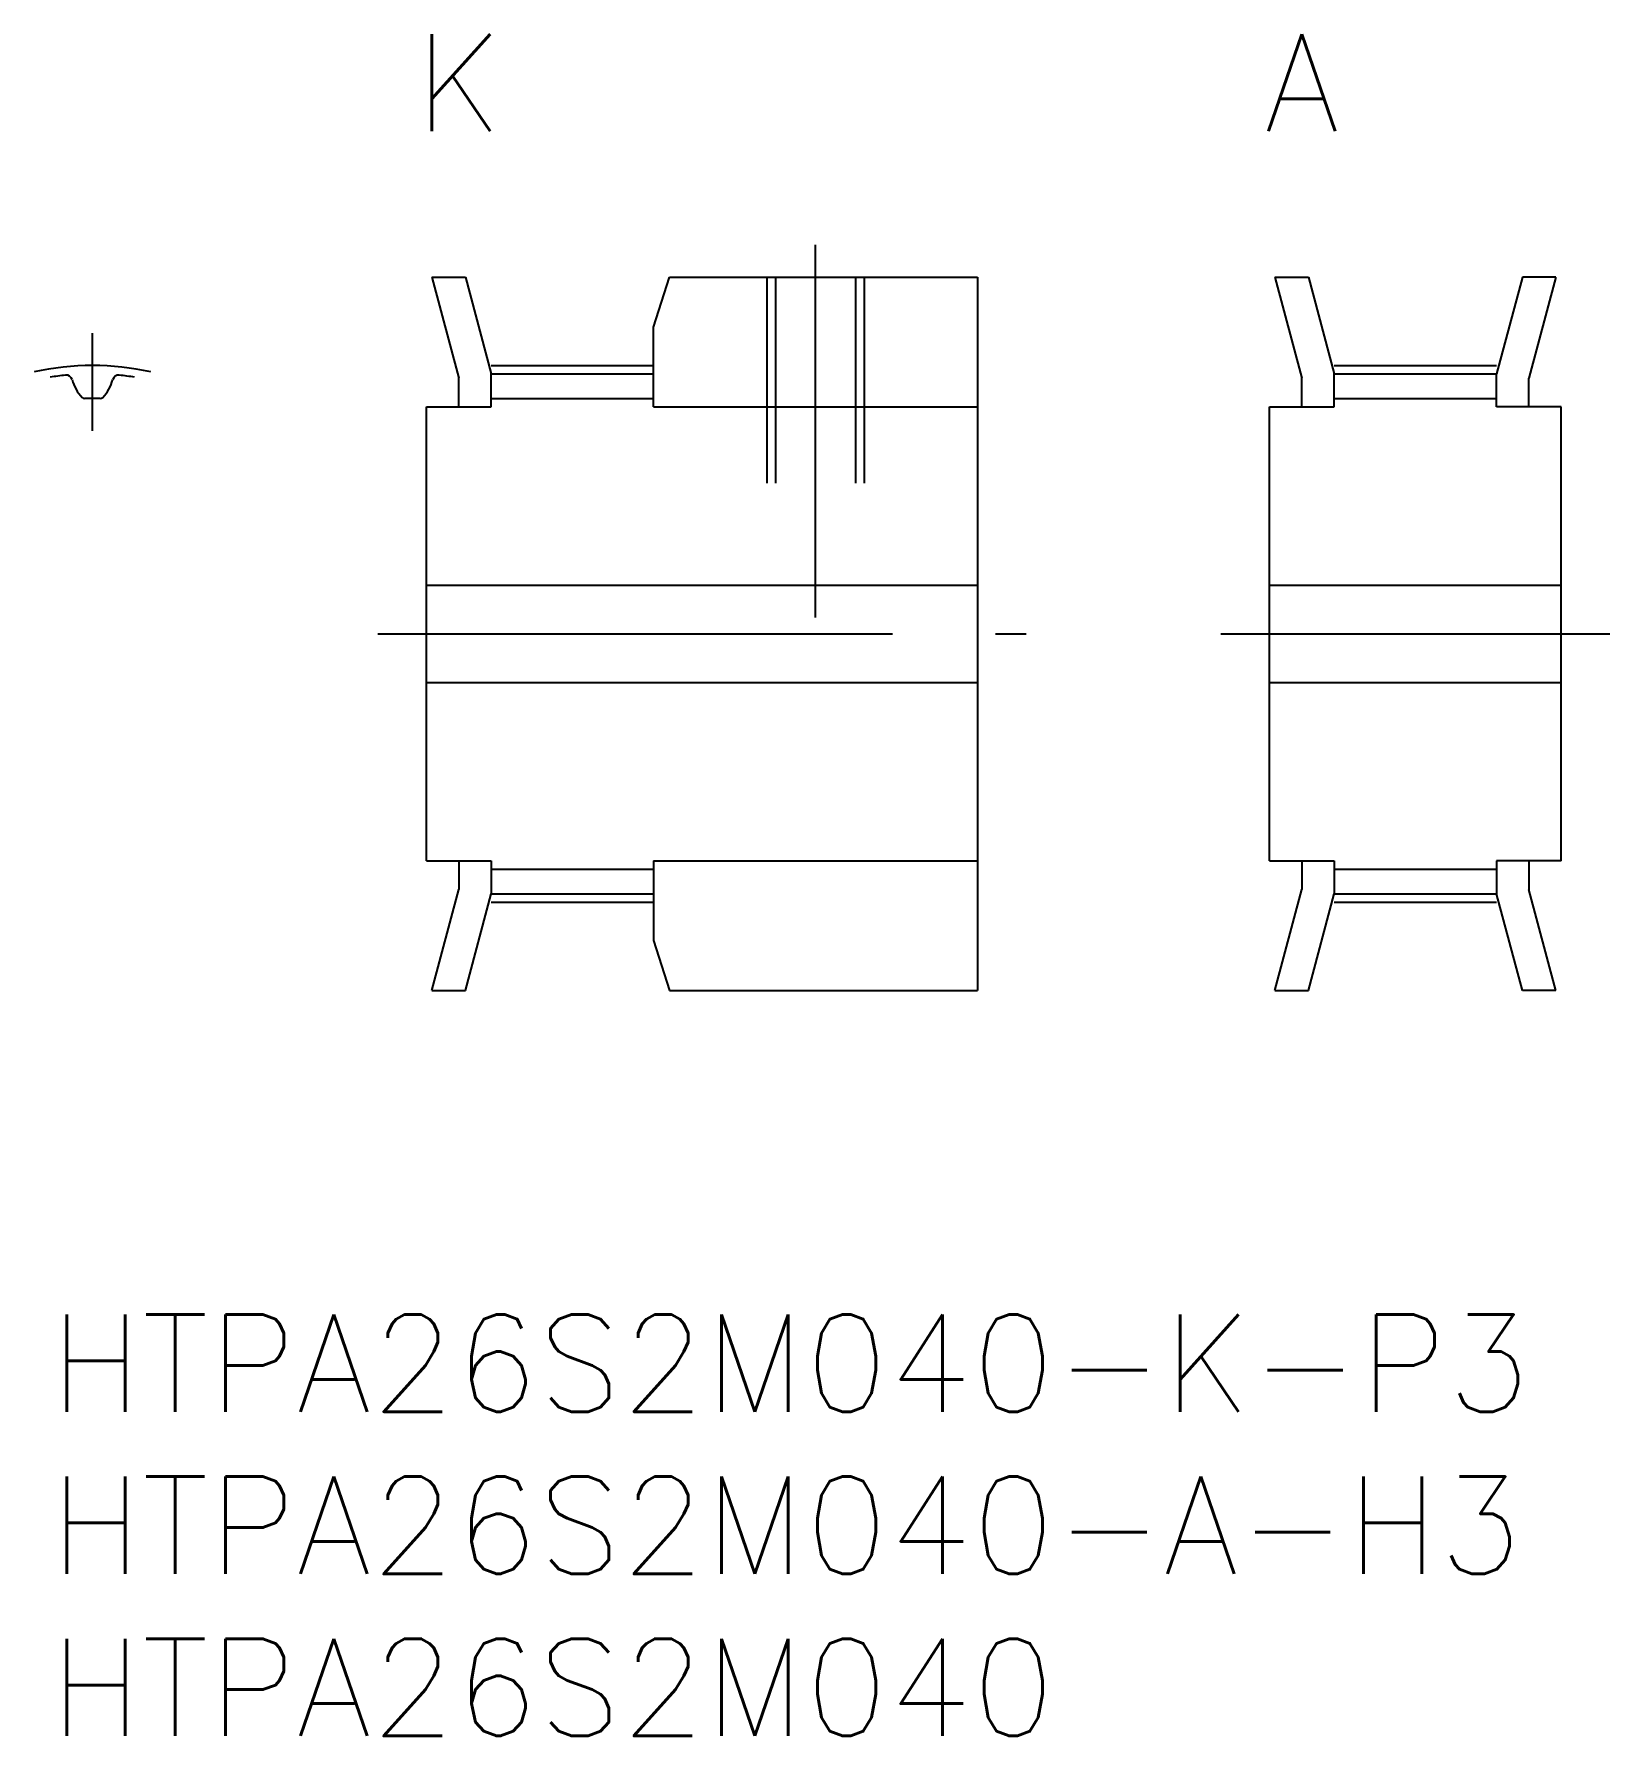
# Model space of a CAD drawing. Extents: x -0.5 to 48.1, y -13 to 39.5.
import ezdxf
from ezdxf.enums import TextEntityAlignment as Align

# ---------------------------------------------------------------- set-up
doc = ezdxf.new("R2010")
doc.units = 0
doc.header["$LTSCALE"] = 0.5
doc.linetypes.add('CENTER', pattern=[50.8, 31.75, -6.35, 6.35, -6.35])
doc.linetypes.add('DASHED', pattern=[19.05, 12.7, -6.35])
for name, color, linetype in [('MSM_CENTER', 1, 'CENTER'), ('MSM_CONTINUOUS', 7, 'CONTINUOUS'), ('MSM_DASHED', 4, 'DASHED'), ('MSM_PART_NUMBER', 7, 'CONTINUOUS')]:
    doc.layers.add(name, color=color, linetype=linetype)
doc.styles.add('MISUMI', font='txt.shx')
doc.styles.get("Standard").update_dxf_attribs({"font": 'txt.shx', "height": 1, "bigfont": 'bigfont.shx'})

# ---------------------------------------------------------------- blocks, each defined once
blk = doc.blocks.new('*U11')
at = {"layer": 'MSM_PART_NUMBER'}
blk.add_text('HTPA26S2M040-K-P3', height=3, dxfattribs=at).set_placement((0, -3))
blk = doc.blocks.new('*U12')
at = {"layer": 'MSM_PART_NUMBER'}
blk.add_text('HTPA26S2M040-A-H3', height=3, dxfattribs=at).set_placement((0, -8))
blk = doc.blocks.new('*U13')
at = {"layer": 'MSM_PART_NUMBER'}
blk.add_text('HTPA26S2M040', height=3, dxfattribs=at).set_placement((0, -13))

msp = doc.modelspace()

# ---------------------------------------------------------------- linework, layer by layer
at = {"layer": 'MSM_CENTER'}
for p, q in [((23.6, 21.5), (23.6, 33)), ((1.3, 27.26), (1.3, 30.274)), ((13.6, 29.275), (18.6, 29.275)), ((39.6, 29.275), (44.6, 29.275)), ((10.1, 21), (30.1, 21)), ((36.1, 21), (48.1, 21)), ((13.6, 12.725), (18.6, 12.725)), ((39.6, 12.725), (44.6, 12.725))]:
    msp.add_line(p, q, dxfattribs=at)
msp.add_arc((1.3, 21), 8.274, 77.4349, 102.5651, dxfattribs=at)
at = {"layer": 'MSM_CONTINUOUS'}
for p, q in [((11.766, 32), (12.6, 28.888)), ((11.766, 32), (12.802, 32)), ((12.802, 32), (13.6, 29.02)), ((18.6, 30.461), (19.1, 32)), ((19.1, 32), (28.6, 32)), ((28.6, 32), (28.6, 10)), ((37.766, 32), (38.6, 28.888)), ((37.766, 32), (38.802, 32)), ((38.802, 32), (39.6, 29.02)), ((45.398, 32), (44.6, 29.02)), ((46.434, 32), (45.398, 32)), ((46.434, 32), (45.6, 28.888)), ((18.6, 28), (18.6, 30.461)), ((12.6, 28), (12.6, 28.888)), ((13.6, 28), (13.6, 29.02)), ((13.6, 29.02), (18.6, 29.02)), ((38.6, 28), (38.6, 28.888)), ((39.6, 28), (39.6, 29.02)), ((39.6, 29.02), (44.6, 29.02)), ((44.6, 28), (44.6, 29.02)), ((45.6, 28), (45.6, 28.888)), ((11.6, 14), (11.6, 28)), ((11.6, 28), (13.6, 28)), ((13.6, 28.26), (18.6, 28.26)), ((18.6, 28), (28.6, 28)), ((37.6, 14), (37.6, 28)), ((37.6, 28), (39.6, 28)), ((39.6, 28.26), (44.6, 28.26)), ((46.6, 28), (44.6, 28)), ((46.6, 14), (46.6, 28)), ((11.6, 22.5), (28.6, 22.5)), ((37.6, 22.5), (46.6, 22.5)), ((11.6, 19.5), (28.6, 19.5)), ((37.6, 19.5), (46.6, 19.5)), ((11.6, 14), (13.6, 14)), ((12.6, 14), (12.6, 13.112)), ((13.6, 14), (13.6, 12.98)), ((13.6, 13.74), (18.6, 13.74)), ((18.6, 14), (28.6, 14)), ((18.6, 14), (18.6, 11.539)), ((37.6, 14), (39.6, 14)), ((38.6, 14), (38.6, 13.112)), ((39.6, 14), (39.6, 12.98)), ((39.6, 13.74), (44.6, 13.74)), ((46.6, 14), (44.6, 14)), ((44.6, 14), (44.6, 12.98)), ((45.6, 14), (45.6, 13.112)), ((11.766, 10), (12.6, 13.112)), ((12.802, 10), (13.6, 12.98)), ((13.6, 12.98), (18.6, 12.98)), ((37.766, 10), (38.6, 13.112)), ((38.802, 10), (39.6, 12.98)), ((39.6, 12.98), (44.6, 12.98)), ((45.398, 10), (44.6, 12.98)), ((46.434, 10), (45.6, 13.112)), ((18.6, 11.539), (19.1, 10)), ((11.766, 10), (12.802, 10)), ((19.1, 10), (28.6, 10)), ((37.766, 10), (38.802, 10)), ((46.434, 10), (45.398, 10))]:
    msp.add_line(p, q, dxfattribs=at)
for centre, radius, start, end in [((1.3, 21), 8.02, 95.9388, 99.3285), ((0.49, 28.788), 0.19, 15.4669, 95.9388), ((2.11, 28.788), 0.19, 84.0612, 164.5331), ((1.3, 21), 8.02, 80.6715, 84.0612), ((1.95, 29.192), 1.325, 195.4669, 223.041), ((0.65, 29.192), 1.325, 316.959, 344.5331), ((1.055, 28.356), 0.1, 223.041, 271.91), ((1.3, 21), 7.26, 88.09, 91.91), ((1.545, 28.356), 0.1, 268.09, 316.959)]:
    msp.add_arc(centre, radius, start, end, dxfattribs=at)
at = {"layer": 'MSM_DASHED'}
for p, q in [((22.1, 32), (22.1, 22.5)), ((22.37, 32), (22.37, 22.5)), ((24.829, 32), (24.829, 22.5)), ((25.1, 32), (25.1, 22.5))]:
    msp.add_line(p, q, dxfattribs=at)

# ---------------------------------------------------------------- block references
at = {"layer": 'MSM_CONTINUOUS'}
for name in ['*U11', '*U12', '*U13']:
    msp.add_blockref(name, (0, 0), dxfattribs=at)

# ---------------------------------------------------------------- texts
at = {"layer": 'MSM_PART_NUMBER', "style": 'MISUMI'}
for s, p in [('K', (12.6, 38)), ('A', (38.6, 38))]:
    msp.add_text(s, height=3, dxfattribs=at).set_placement(p, align=Align.MIDDLE_CENTER)

doc.saveas('drawing.dxf')
